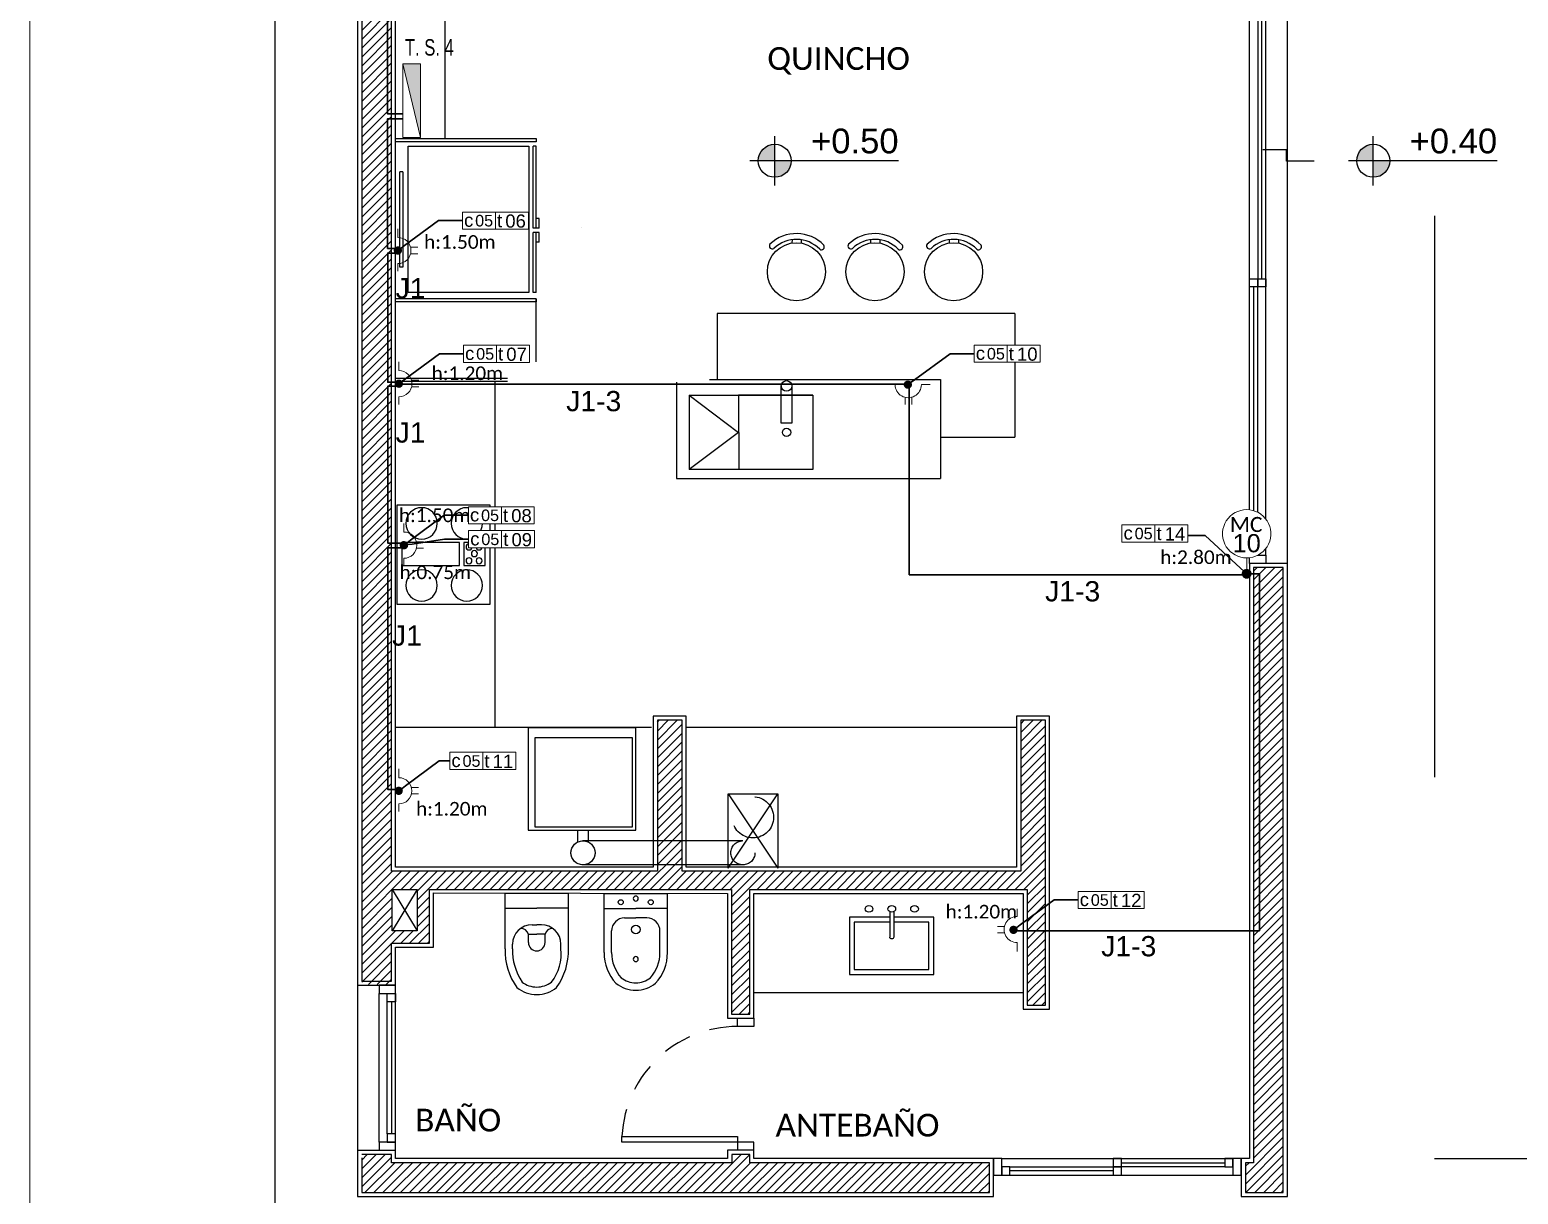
# Model space of a CAD drawing. Header units: millimetres. Extents: x 430 to 1353, y -204 to 152.
# Drawn here: x 641.06 to 650.08, y 12.03 to 19.08 of the extents above; entities that cross this region are included whole.
import ezdxf
from ezdxf import colors
from ezdxf.entities.mleader import LeaderData, LeaderLine
from ezdxf.enums import TextEntityAlignment as Align
from ezdxf.math import Vec2, Vec3

# ---------------------------------------------------------------- set-up
doc = ezdxf.new("R2010")
doc.units = ezdxf.units.MM
doc.linetypes.add('DASHED', pattern=[0.3, 0.17, -0.13])
doc.layers.get('0').update_dxf_attribs({"color": 250})
for name, color, linetype in [('AN - Designacion Corte 1-50', 252, 'Continuous'), ('AN - Designacion Nivel 1-50', 252, 'Continuous'), ('AR - Carpinteria', 252, 'Continuous'), ('AR - Equipamiento Fijo', 252, 'Continuous'), ('AR - Ht', 252, 'Continuous'), ('AR - Proyeccion', 252, 'DASHED'), ('AR - Vista 05', 252, 'Continuous'), ('AR - Vista 1', 252, 'Continuous'), ('AR - Vista 4', 252, 'Continuous'), ('AR-VISTA-1', 252, 'Continuous'), ('ND- ESPACIOS', 253, 'Continuous')]:
    doc.layers.add(name, color=color, linetype=linetype)
for name, color, linetype, lineweight in [('ND-Cotas', 252, 'Continuous', 9), ('ND-GLOBAL_Notas', 252, 'Continuous', 9), ('ND-TABLEROS', 1, 'Continuous', 9), ('ND-texto', 251, 'Continuous', 15), ('ND-TUG-Boca-Num', 5, 'Continuous', 9), ('ND-TUG-C5', 11, 'Continuous', 30), ('ND-TUG_Boca', 160, 'Continuous', 9)]:
    doc.layers.add(name, color=color, linetype=linetype, lineweight=lineweight)
doc.styles.add('50-TXT', font='GOTHIC.TTF', dxfattribs={"width": 0.75, "height": 0.1})
doc.styles.add('Arial', font='arial.ttf')
doc.styles.add('IMPLANTACION', font='arial.ttf', dxfattribs={"height": 0.3})
doc.styles.add('MtXpl_Calibri', font='calibri.ttf')
doc.styles.get("Standard").update_dxf_attribs({"font": 'arial.ttf'})
doc.styles.add('Texto Simbolos 1 50', font='arial.ttf', dxfattribs={"height": 0.15})

# ---------------------------------------------------------------- blocks, each defined once
blk = doc.blocks.new('Toma_doble')
for p, q in [((-0.0208, 0.1066), (-0.0208, 0.1501)), ((0.0192, 0.1071), (0.0192, 0.1501)), ((-0.0794, 0.03), (-0.1322, 0.03)), ((0.0794, 0.03), (0.126, 0.03))]:
    blk.add_line(p, q)
blk.add_arc((0, 0.03), 0.0794, 360, 180)
blk = doc.blocks.new('_Dot')
at = {"color": 0, "linetype": 'ByBlock', "lineweight": -2}
blk.add_line((-0.5, 0), (-1, 0), dxfattribs=at)
at = {"color": 0, "linetype": 'ByBlock', "const_width": 0.5}
blk.add_lwpolyline([(-0.25, 0, 1), (0.25, 0, 1)], format="xyb", close=True, dxfattribs=at)
blk = doc.blocks.new('Motor_cortinero')
for points in [[(689.072, 30.448), (689.047, 30.446), (689.023, 30.442), (689, 30.434), (688.977, 30.424), (688.956, 30.41), (688.937, 30.395), (688.921, 30.377), (688.906, 30.357), (688.894, 30.335), (688.885, 30.312), (688.879, 30.288), (688.876, 30.264), (688.876, 30.239), (688.879, 30.215), (688.885, 30.191), (688.894, 30.168), (688.906, 30.146), (688.921, 30.126), (688.937, 30.108), (688.956, 30.093), (688.977, 30.079), (689, 30.069), (689.023, 30.061), (689.047, 30.057), (689.072, 30.055), (689.097, 30.057), (689.121, 30.061), (689.144, 30.069), (689.167, 30.079), (689.187, 30.093), (689.206, 30.108), (689.223, 30.126), (689.238, 30.146), (689.25, 30.168), (689.259, 30.191), (689.265, 30.215), (689.268, 30.239), (689.268, 30.264), (689.265, 30.288), (689.259, 30.312), (689.25, 30.335), (689.238, 30.357), (689.223, 30.377), (689.206, 30.395), (689.187, 30.41), (689.167, 30.424), (689.144, 30.434), (689.121, 30.442), (689.097, 30.446)], [(689.072, 29.962), (689.063, 29.961), (689.055, 29.958), (689.048, 29.953), (689.042, 29.947), (689.038, 29.939), (689.036, 29.931), (689.036, 29.922), (689.038, 29.914), (689.042, 29.906), (689.048, 29.899), (689.055, 29.895), (689.063, 29.891), (689.072, 29.89), (689.081, 29.891), (689.089, 29.895), (689.096, 29.899), (689.101, 29.906), (689.105, 29.914), (689.108, 29.922), (689.108, 29.931), (689.105, 29.939), (689.101, 29.947), (689.096, 29.953), (689.089, 29.958), (689.081, 29.961)]]:
    blk.add_wipeout(points)
h = blk.add_hatch()
h.set_pattern_fill('ANGLE', color=256)
h.set_pattern_definition([(0, (0, -0.042), (0, 6.985), [5.08, -1.905]), (90, (0, -0.042), (-6.985, 4e-16), [5.08, -1.905])])
h.paths.add_polyline_path([(689.036, 29.926, 1), (689.108, 29.926, 1)])
blk.add_line((689.072, 30.055), (689.072, 29.926))
for points in [[(689.072, 30.448), (689.047, 30.446), (689.023, 30.442), (689, 30.434), (688.977, 30.424), (688.956, 30.41), (688.937, 30.395), (688.921, 30.377), (688.906, 30.357), (688.894, 30.335), (688.885, 30.312), (688.879, 30.288), (688.876, 30.264), (688.876, 30.239), (688.879, 30.215), (688.885, 30.191), (688.894, 30.168), (688.906, 30.146), (688.921, 30.126), (688.937, 30.108), (688.956, 30.093), (688.977, 30.079), (689, 30.069), (689.023, 30.061), (689.047, 30.057), (689.072, 30.055), (689.097, 30.057), (689.121, 30.061), (689.144, 30.069), (689.167, 30.079), (689.187, 30.093), (689.206, 30.108), (689.223, 30.126), (689.238, 30.146), (689.25, 30.168), (689.259, 30.191), (689.265, 30.215), (689.268, 30.239), (689.268, 30.264), (689.265, 30.288), (689.259, 30.312), (689.25, 30.335), (689.238, 30.357), (689.223, 30.377), (689.206, 30.395), (689.187, 30.41), (689.167, 30.424), (689.144, 30.434), (689.121, 30.442), (689.097, 30.446)], [(689.072, 29.962), (689.063, 29.961), (689.055, 29.958), (689.048, 29.953), (689.042, 29.947), (689.038, 29.939), (689.036, 29.931), (689.036, 29.922), (689.038, 29.914), (689.042, 29.906), (689.048, 29.899), (689.055, 29.895), (689.063, 29.891), (689.072, 29.89), (689.081, 29.891), (689.089, 29.895), (689.096, 29.899), (689.101, 29.906), (689.105, 29.914), (689.108, 29.922), (689.108, 29.931), (689.105, 29.939), (689.101, 29.947), (689.096, 29.953), (689.089, 29.958), (689.081, 29.961)]]:
    blk.add_lwpolyline(points, close=True)
at = {"style": 'MtXpl_Calibri'}
blk.add_text('MC', height=0.1226, rotation=0.0046, dxfattribs=at).set_placement((688.935, 30.266))
blk = doc.blocks.new('Motor cortinero numerado')
at = {"xscale": 0.744428715064112, "yscale": 0.744428715064112, "zscale": 0.744428715064112}
blk.add_blockref('Motor_cortinero', (-512.9649, -22.278), dxfattribs=at)
at = {"style": 'IMPLANTACION'}
blk.add_attdef('NU', text='', height=0.11, dxfattribs=at).set_placement((0, 0.1852), align=Align.MIDDLE)
blk = doc.blocks.new('Nomenclatura toma 10 A')
at = {"lineweight": 9}
blk.add_lwpolyline([(0, 0.0522), (0.3993, 0.0522), (0.3993, -0.0522), (0, -0.0522)], close=True, dxfattribs=at)
blk.add_wipeout([(0, 0.0522), (0.3993, 0.0522), (0.3993, -0.0522), (0, -0.0522)], dxfattribs=at)
for p, q in [((0, -0.0522), (0, 0.0522)), ((0, 0.0522), (0.3993, 0.0522)), ((0.1996, 0.0522), (0.1996, -0.0522)), ((0.1996, 0.0522), (0.1996, -0.0522)), ((0.3993, 0.0522), (0.3993, -0.0522)), ((0, -0.0522), (0.3993, -0.0522)), ((0, -0.0522), (0.3993, -0.0522))]:
    blk.add_line(p, q, dxfattribs=at)
at = {"lineweight": 9, "style": 'IMPLANTACION'}
for s, p in [('c', (0.0097, -0.0373)), ('t', (0.2092, -0.0399))]:
    blk.add_text(s, height=0.08, dxfattribs=at).set_placement(p)
for p, height in [((0.0769, -0.0353), 0.07), ((0.2594, -0.0426), 0.08)]:
    blk.add_attdef('00', p, '', height=height, dxfattribs=at)
blk = doc.blocks.new('Designacion Nivel Planta 1 50')
h = blk.add_hatch(color=256)
h.dxf.hatch_style = 1
h.paths.add_polyline_path([(0, 0.1, 0.414214), (-0.1, 0), (0, 0)])
h.paths.add_polyline_path([(0.1, 0), (0, 0), (0, -0.1, 0.414214)])
for p, q in [((0, -0.15), (0, 0.15)), ((0.75, 0), (-0.15, 0))]:
    blk.add_line(p, q)
blk.add_circle((0, 0), 0.1)
at = {"style": 'Texto Simbolos 1 50'}
blk.add_attdef('NIVEL', text='', height=0.15, dxfattribs=at).set_placement((0.75, 0), align=Align.BOTTOM_RIGHT)
blk = doc.blocks.new('GDFGSDGS')
for points in [[(2378.0846, 1626.4541), (2378.0846, 1625.8891), (2377.4847, 1625.8891), (2377.4847, 1626.4541)], [(2377.8591, 1626.4244), (2377.8591, 1626.295), (2377.7191, 1626.295), (2377.7191, 1626.4244)], [(2377.8591, 1626.2678), (2377.8591, 1625.9206), (2377.7191, 1625.9206), (2377.7191, 1626.2678)]]:
    blk.add_lwpolyline(points, close=True)
for centre, radius in [((2377.5986, 1626.313), 0.095), ((2377.748, 1626.3874), 0.018), ((2377.8314, 1626.3874), 0.018), ((2377.9746, 1626.313), 0.095), ((2377.748, 1626.3263), 0.018), ((2377.7912, 1626.3588), 0.018), ((2377.8314, 1626.3263), 0.018), ((2377.5986, 1626.0392), 0.095), ((2377.9746, 1626.0392), 0.095)]:
    blk.add_circle(centre, radius)
blk = doc.blocks.new('Muko07pl')
at = {"color": 0, "linetype": 'ByBlock'}
for p, q in [((-0.2678, 0), (0.2238, 0)), ((-0.2678, -0.0155), (-0.2678, 0)), ((0.2238, -0.0155), (0.2238, 0)), ((-0.3983, -0.0443), (0.3543, -0.0443)), ((-0.3983, -0.6643), (-0.3983, -0.0443)), ((-0.2678, -0.0177), (0.2238, -0.0177)), ((0.3543, -0.0443), (0.3543, -0.6643)), ((0.3543, -0.6643), (-0.3983, -0.6643)), ((-0.3983, -0.6864), (-0.0886, -0.6864)), ((-0.3983, -0.7019), (-0.3983, -0.6864)), ((-0.0886, -0.7019), (-0.0886, -0.6864)), ((-0.0663, -0.6864), (0.3543, -0.6864)), ((-0.0663, -0.7019), (-0.0663, -0.6864)), ((0.3543, -0.7019), (0.3543, -0.6864)), ((-0.3983, -0.7019), (-0.0886, -0.7019)), ((-0.1383, -0.7019), (-0.0886, -0.7019)), ((-0.1383, -0.7174), (-0.1383, -0.7019)), ((-0.1383, -0.7174), (-0.0886, -0.7174)), ((-0.0886, -0.7174), (-0.0886, -0.7019)), ((-0.0663, -0.7174), (-0.0663, -0.7019)), ((-0.0663, -0.7019), (-0.0166, -0.7019)), ((-0.0663, -0.7019), (0.3543, -0.7019)), ((-0.0663, -0.7174), (-0.0166, -0.7174)), ((-0.0166, -0.7174), (-0.0166, -0.7019))]:
    blk.add_line(p, q, dxfattribs=at)
blk = doc.blocks.new('bacha')
for p, q in [((519.8093, 72.6797), (519.8093, 72.8317)), ((519.8333, 72.6797), (519.8333, 72.8317))]:
    blk.add_line(p, q)
for points in [[(519.8093, 72.7107), (519.5647, 72.7107), (519.5647, 73.0584), (520.0757, 73.0584), (520.0757, 72.7107), (519.8333, 72.7107)], [(519.8093, 72.7407), (519.5947, 72.7407), (519.5947, 73.0284), (520.0457, 73.0284), (520.0457, 72.7407), (519.8333, 72.7407)]]:
    blk.add_lwpolyline(points)
blk.add_arc((519.8213, 72.8305), 0.0121, 5.54641, 174.45359)
at = {"extrusion": (0, 0, -1)}
for centre in [(519.6832, 72.6611), (519.8213, 72.6611), (519.9593, 72.6611)]:
    blk.add_ellipse(centre, major_axis=(0.0235, 0), ratio=0.85, start_param=3.141593, end_param=9.424778, dxfattribs=at)
blk = doc.blocks.new('BIDE2-VS')
for p, q in [((-0.19, 0), (0.19, 0)), ((-0.19, -0.3541), (-0.19, 0)), ((0.19, -0.3541), (0.19, 0)), ((-0.19, -0.09), (0, -0.09)), ((-0.0669, -0.146), (0, -0.146)), ((0.19, -0.09), (0, -0.09)), ((0.0669, -0.146), (0, -0.146)), ((-0.145, -0.3541), (-0.145, -0.2242)), ((0.145, -0.3541), (0.145, -0.2242)), ((-0.145, -0.3541), (-0.145, -0.3273))]:
    blk.add_line(p, q)
for centre, radius in [((-0.09, -0.0515), 0.015), ((0.09, -0.0515), 0.015), ((0, -0.215), 0.026)]:
    blk.add_circle(centre, radius)
for centre, radius, start, end in [((0, -0.0302), 0.015, 90, 270), ((0, -0.0302), 0.015, 270, 90), ((-0.0669, -0.2242), 0.0781, 89.99997, 179.99998), ((0.0669, -0.2242), 0.0781, 0.00002, 90.00003), ((0.0839, -0.3541), 0.2739, 179.99999, 222.22556), ((0.0839, -0.3541), 0.2289, 179.99999, 221.31589), ((-0.0839, -0.3541), 0.2289, 318.68411, 0.00001), ((-0.0839, -0.3541), 0.2739, 317.77444, 0.00001), ((0, -0.3927), 0.015, 90, 270), ((0, -0.3927), 0.015, 270, 90), ((0, -0.39), 0.145, 232.61896, 270), ((0, -0.39), 0.145, 270, 307.38104), ((0, -0.39), 0.19, 231.24686, 270), ((0, -0.39), 0.19, 270, 308.75314)]:
    blk.add_arc(centre, radius, start, end)
blk = doc.blocks.new('INOD3-VS')
for p, q in [((-0.19, 0), (0.19, 0)), ((-0.19, -0.3341), (-0.19, 0)), ((0.19, -0.3341), (0.19, 0)), ((-0.19, -0.09), (0, -0.09)), ((0.19, -0.09), (0, -0.09)), ((-0.05, -0.2972), (-0.05, -0.2472)), ((-0.05, -0.2472), (0, -0.2472)), ((-0.0277, -0.19), (0, -0.19)), ((0.0277, -0.19), (0, -0.19)), ((0.05, -0.2472), (0, -0.2472)), ((0.05, -0.2972), (0.05, -0.2472)), ((-0.145, -0.3341), (-0.145, -0.3073)), ((0.145, -0.3341), (0.145, -0.3073))]:
    blk.add_line(p, q)
for centre, radius, start, end in [((-0.0277, -0.3073), 0.1173, 90, 179.99998), ((-0.0948, -0.2591), 0.0464, 14.88512, 92.9268), ((0.0277, -0.3073), 0.1173, 0.00002, 90), ((0.0948, -0.2591), 0.0464, 87.0732, 165.11488), ((0.1948, -0.3441), 0.3849, 178.52085, 215.40847), ((0.1977, -0.3446), 0.3429, 178.2465, 213.55057), ((0, -0.2972), 0.05, 179.99997, 270), ((0, -0.2972), 0.05, 270, 0.00003), ((-0.1274, -0.3646), 0.2741, 321.81013, 6.3928), ((-0.1924, -0.3448), 0.3826, 324.47335, 1.59733), ((0, -0.4189), 0.145, 232.61896, 270), ((0, -0.4189), 0.145, 270, 307.38104), ((0, -0.4189), 0.19, 231.24686, 270), ((0, -0.4189), 0.19, 270, 308.75314)]:
    blk.add_arc(centre, radius, start, end)
blk = doc.blocks.new('*U88')
at = {"color": 8}
for p, q in [((0.725, 0.025), (0.1, 0.025)), ((0.775, 0.075), (1.4, 0.075))]:
    blk.add_line(p, q, dxfattribs=at)
at = {"layer": 'AR - Carpinteria'}
for p, q in [((0.05, 0.1), (1.45, 0.1)), ((0.05, 0), (1.45, 0)), ((0.1, 0.05), (0.725, 0.05)), ((1.4, 0.05), (0.775, 0.05))]:
    blk.add_line(p, q, dxfattribs=at)
for points in [[(0, 0), (0.05, 0), (0.05, 0.1), (0, 0.1)], [(0.775, 0.1), (0.725, 0.1), (0.725, 0.05), (0.775, 0.05)], [(1.45, 0.1), (1.4, 0.1), (1.4, 0.05), (1.45, 0.05)], [(1.45, 0), (1.5, 0), (1.5, 0.1), (1.45, 0.1)], [(0.05, 0), (0.1, 0), (0.1, 0.05), (0.05, 0.05)], [(0.725, 0), (0.775, 0), (0.775, 0.05), (0.725, 0.05)]]:
    blk.add_lwpolyline(points, close=True, dxfattribs=at)
blk = doc.blocks.new('*U492')
blk.add_lwpolyline([(0.05, 0.1), (0.05, 0.8), (0.0833, 0.8), (0.0833, 0.1)], close=True)
for points in [[(0, 0), (0.05, 0), (0.05, 0.1), (0, 0.1)], [(0.8, 0), (0.75, 0), (0.75, 0.1), (0.8, 0.1)]]:
    blk.add_lwpolyline(points)
at = {"color": 8, "linetype": 'DASHED'}
blk.add_arc((0.05, 0.1), 0.7, 360, 90, dxfattribs=at)
blk = doc.blocks.new('*U493')
at = {"color": 8}
for p, q in [((1.675, 0.025), (0.1, 0.025)), ((1.725, 0.075), (3.3, 0.075))]:
    blk.add_line(p, q, dxfattribs=at)
at = {"layer": 'AR - Carpinteria'}
for p, q in [((0.05, 0.1), (3.35, 0.1)), ((0.05, 0), (3.35, 0)), ((0.1, 0.05), (1.675, 0.05)), ((3.3, 0.05), (1.725, 0.05))]:
    blk.add_line(p, q, dxfattribs=at)
for points in [[(0, 0), (0.05, 0), (0.05, 0.1), (0, 0.1)], [(1.725, 0.1), (1.675, 0.1), (1.675, 0.05), (1.725, 0.05)], [(3.35, 0.1), (3.3, 0.1), (3.3, 0.05), (3.35, 0.05)], [(3.35, 0), (3.4, 0), (3.4, 0.1), (3.35, 0.1)], [(0.05, 0), (0.1, 0), (0.1, 0.05), (0.05, 0.05)], [(1.675, 0), (1.725, 0), (1.725, 0.05), (1.675, 0.05)]]:
    blk.add_lwpolyline(points, close=True, dxfattribs=at)
blk = doc.blocks.new('*U496')
at = {"color": 8}
blk.add_line((0.9, 0.025), (0.1, 0.025), dxfattribs=at)
at = {"layer": 'AR - Carpinteria'}
for p, q in [((0.05, 0.1), (0.95, 0.1)), ((0.05, 0), (0.95, 0)), ((0.1, 0.05), (0.9, 0.05))]:
    blk.add_line(p, q, dxfattribs=at)
for points in [[(0, 0), (0.05, 0), (0.05, 0.1), (0, 0.1)], [(0.95, 0), (1, 0), (1, 0.1), (0.95, 0.1)], [(0.05, 0), (0.1, 0), (0.1, 0.05), (0.05, 0.05)], [(0.95, 0), (0.9, 0), (0.9, 0.05), (0.95, 0.05)]]:
    blk.add_lwpolyline(points, close=True, dxfattribs=at)
blk = doc.blocks.new('PLANTA BAJA')
at = {"layer": 'AR - Ht', "true_color": 0x383838, "transparency": 33554610}
h = blk.add_hatch(dxfattribs=at)
h.set_pattern_fill('ANSI31', color=250, scale=0.012)
h.set_pattern_definition([(45, (-605.2518, -51.777135), (-0.0269407684, 0.0269407684), [])])
h.paths.add_polyline_path([(23.605, 24.735), (23.425, 24.735), (23.425, 24.69), (22.52, 24.69), (22.52, 24.6304), (22.7591, 24.6304), (22.7591, 24.5804), (22.52, 24.5804), (22.52, 24.52), (23.425, 24.52), (23.425, 24.45), (23.605, 24.45)])
h.paths.add_polyline_path([(18.205, 30.805), (18.025, 30.805), (18.025, 30.625), (18.205, 30.625)])
h.paths.add_polyline_path([(0.205, 16.225), (1.215, 16.225), (1.215, 16.405), (0.025, 16.405), (0.025, 10.52), (0.205, 10.52), (0.205, 11.8904), (0.205, 13.0025), (1.1975, 13.0025), (1.1975, 13.0679), (0.5175, 13.0679), (0.5175, 13.1179), (1.1975, 13.1179), (1.1975, 13.1825), (0.205, 13.1825), (0.205, 14.9569), (0.82, 14.9569), (0.82, 15.0769), (0.205, 15.0769)])
h.paths.add_polyline_path([(4.45, 16.405), (2.165, 16.405), (2.165, 16.225), (3.625, 16.225), (3.625, 13.1825), (2.6375, 13.1825), (2.6375, 13.1179), (3.3175, 13.1179), (3.3175, 13.0679), (2.6375, 13.0679), (2.6375, 13.0025), (3.625, 13.0025), (3.625, 12.015), (3.805, 12.015), (3.805, 16.225), (4.45, 16.225)])
h.paths.add_polyline_path([(7.455, 16.405), (5.5, 16.405), (5.5, 16.225), (7.455, 16.225)])
h.paths.add_polyline_path([(7.34, 11.005), (3.805, 11.005), (3.805, 11.075), (3.625, 11.075), (3.625, 10.825), (4.155, 10.825), (4.155, 8.47), (3.625, 8.47), (3.625, 8.35), (4.275, 8.35), (4.275, 10.825), (7.22, 10.825), (7.22, 7.405), (7.225, 7.405), (7.225, 0.025), (7.405, 0.025), (7.405, 7.225), (7.475, 7.225), (7.475, 7.405), (7.34, 7.405)])
h.paths.add_polyline_path([(3.805, 7.405), (2.615, 7.405), (2.615, 7.8154), (2.495, 7.8154), (2.495, 7.405), (0.205, 7.405), (0.205, 7.96), (0.025, 7.96), (0.025, 0.025), (0.205, 0.025), (0.205, 7.225), (3.805, 7.225)])
h.paths.add_polyline_path([(11.69, 7.405), (9.89, 7.405), (9.725, 7.405), (9.725, 7.225), (11.69, 7.225)])
h.paths.add_polyline_path([(14.62, 11.005), (10.81, 11.005), (10.81, 10.825), (14.62, 10.825)])
h.paths.add_polyline_path([(18.225, 11.005), (15.875, 11.005), (15.875, 10.825), (18.055, 10.825), (18.055, 9.505), (17.475, 9.505), (17.475, 9.175), (17.215, 9.175), (17.215, 9.055), (18.055, 9.055), (18.055, 7.405), (17.47, 7.405), (17.47, 7.225), (18.035, 7.225), (18.195, 7.225), (18.22, 7.225), (18.22, 7.405), (18.175, 7.405), (18.175, 10.825), (18.225, 10.825)])
h.paths.add_polyline_path([(18.055, 9.425), (18.055, 9.175), (17.555, 9.175), (17.555, 9.425)], flags=16)
h.paths.add_polyline_path([(16.42, 7.405), (16.375, 7.405), (16.375, 9.95), (16.255, 9.95), (16.255, 7.405), (13.74, 7.405), (13.74, 7.225), (14.29, 7.225), (14.29, 5.415), (14.74, 5.415), (14.74, 7.225), (16.395, 7.225), (16.42, 7.2251)])
h.paths.add_polyline_path([(23.605, 16.405), (21.57, 16.405), (21.57, 16.225), (23.425, 16.225), (23.425, 11.685), (19.375, 11.685), (19.375, 12.365), (19.255, 12.365), (19.17, 12.365), (19.17, 12.245), (19.255, 12.245), (19.255, 11.005), (19.165, 11.005), (19.165, 10.825), (19.375, 10.825), (19.375, 11.565), (23.425, 11.565), (23.425, 7.405), (21.57, 7.405), (21.57, 7.225), (23.605, 7.225)])
h.paths.add_polyline_path([(18.22, 16.405), (17.91, 16.405), (17.91, 16.225), (18.055, 16.225), (18.055, 12.25), (18.22, 12.25), (18.22, 12.36), (18.175, 12.36), (18.175, 16.225), (18.22, 16.225)])
h.paths.add_polyline_path([(21.77, 23.57), (20.7625, 23.57), (20.7625, 23.535), (21.3625, 23.535), (21.3625, 23.435), (20.7625, 23.435), (20.7625, 23.4), (21.66, 23.4), (21.66, 23.165), (21.77, 23.165)])
h.paths.add_polyline_path([(18.9175, 23.535), (19.5125, 23.535), (19.5125, 23.57), (18.215, 23.57), (18.215, 23.615), (18.025, 23.615), (18.025, 19.825), (18.23, 19.825), (18.255, 19.825), (18.255, 20.005), (18.205, 20.005), (18.205, 23.4), (19.5125, 23.4), (19.5125, 23.435), (18.9175, 23.435)])
h.paths.add_polyline_path([(23.605, 30.805), (23.355, 30.805), (23.355, 30.625), (23.425, 30.625), (23.425, 26.15), (21.66, 26.15), (21.66, 24.52), (21.77, 24.52), (21.77, 26.04), (23.425, 26.04), (23.425, 25.785), (23.605, 25.785)])
h.paths.add_polyline_path([(3.825, 20.005), (2.3749, 20.005), (2.3749, 20.055), (2.265, 20.055), (2.265, 20.005), (0.205, 20.005), (0.205, 20.055), (0.025, 20.055), (0.025, 19.825), (3.825, 19.825)])
h.paths.add_polyline_path([(5.605, 23.61), (5.425, 23.61), (5.425, 20.005), (5.375, 20.005), (5.375, 19.825), (5.4, 19.825), (5.605, 19.825)])
h.paths.add_polyline_path([(5.605, 30.805), (5.425, 30.805), (5.425, 30.625), (5.605, 30.625)])
h.paths.add_polyline_path([(0.21, 21.41), (0.21, 21.66), (0.36, 21.66), (0.36, 21.41)], flags=16)
h.paths.add_polyline_path([(0.435, 21.66), (2.2649, 21.66), (2.2649, 20.905), (2.3749, 20.905), (2.3749, 21.66), (4.055, 21.66), (4.055, 20.96), (4.165, 20.96), (4.165, 21.635), (4.165, 22.685), (4.015, 22.685), (4.015, 21.77), (1.965, 21.77), (1.965, 22.685), (1.815, 22.685), (1.815, 21.77), (0.42, 21.77), (0.205, 21.77), (0.205, 30.625), (0.275, 30.625), (0.275, 30.805), (0.23, 30.805), (0.025, 30.805), (0.025, 21.085), (0.205, 21.085), (0.205, 21.335), (0.435, 21.335)])
h.paths.add_polyline_path([(1.995, 8.7404), (1.995, 9.055), (2.445, 9.055), (2.445, 8.7404)], flags=16)
h.paths.add_polyline_path([(2.615, 9.035), (2.615, 9.175), (0.205, 9.175), (0.205, 9.47), (0.025, 9.47), (0.025, 9.035), (0.025, 9.01), (0.205, 9.01), (0.205, 9.055), (1.915, 9.055), (1.915, 8.6604), (2.615, 8.6604)])
h.paths.add_polyline_path([(23.425, 21.935), (23.17, 21.935), (23.17, 22.09), (23.425, 22.09)], flags=16)
h.paths.add_polyline_path([(23.605, 23.4), (23.425, 23.4), (23.425, 23.335), (22.62, 23.335), (22.62, 23.2754), (22.8591, 23.2754), (22.8591, 23.2254), (22.62, 23.2254), (22.62, 23.165), (23.425, 23.165), (23.425, 22.165), (23.095, 22.165), (23.095, 21.935), (21.795, 21.935), (21.66, 21.935), (21.66, 21.865), (21.795, 21.865), (23.425, 21.865), (23.425, 20.005), (21.77, 20.005), (21.77, 21.115), (21.66, 21.115), (21.66, 20.005), (21.605, 20.005), (21.605, 19.825), (21.64, 19.825), (23.605, 19.825)])
at = {"layer": 'AR - Carpinteria'}
for p, q in [((5.63, 23.635), (5.63, 30.6)), ((0, 21.08), (0, 20.08))]:
    blk.add_line(p, q, dxfattribs=at)
at = {"layer": 'AR - Equipamiento Fijo'}
for p, q in [((3.98, 25.1501), (2.1769, 25.1499)), ((2.1769, 25.1499), (2.1769, 24.75)), ((0.83, 24.738), (0.83, 22.6415)), ((1.93, 24.75), (1.93, 24.15)), ((2.0072, 24.654), (2.0073, 24.204)), ((2.0072, 24.654), (2.3072, 24.4291)), ((2.0073, 24.654), (2.7572, 24.6542)), ((2.7572, 24.6542), (2.3072, 24.6537)), ((2.3072, 24.6541), (2.3073, 24.2041)), ((2.3072, 24.4291), (2.0073, 24.2042)), ((3.53, 24.4), (3.98, 24.4)), ((1.93, 24.15), (3.53, 24.15)), ((1.78, 22.6415), (0.23, 22.6415)), ((3.99, 22.6415), (1.99, 22.6415)), ((2.3999, 21.035), (4.03, 21.035))]:
    blk.add_line(p, q, dxfattribs=at)
for points in [[(2.6294, 24.7087), (2.6294, 24.4839), (2.565, 24.4839), (2.565, 24.7095)], [(2.7572, 24.6542), (2.7573, 24.2042), (2.0073, 24.2042)], [(1.3314, 22.0189), (1.3314, 21.9469)], [(1.3981, 21.9469), (1.3981, 22.0189)]]:
    blk.add_lwpolyline(points, dxfattribs=at)
for points in [[(1.0335, 22.0189), (1.6855, 22.0189), (1.6855, 22.6383), (1.0335, 22.6383)], [(1.0735, 22.0389), (1.6655, 22.0389), (1.6655, 22.5788), (1.0735, 22.5788)]]:
    blk.add_lwpolyline(points, close=True, dxfattribs=at)
for centre, radius in [((2.5974, 24.7103), 0.0321), ((2.5972, 24.4291), 0.025), ((1.3648, 21.882), 0.0729)]:
    blk.add_circle(centre, radius, dxfattribs=at)
at = {"layer": 'AR - Proyeccion', "ltscale": 20}
for p, q in [((2.2435, 22.2389), (2.5435, 21.7889)), ((2.2435, 21.7889), (2.5435, 22.2389)), ((2.5435, 22.2389), (2.5435, 21.7889)), ((2.3328, 21.9549), (1.3648, 21.9549)), ((2.3328, 21.8091), (1.3648, 21.8091))]:
    blk.add_line(p, q, dxfattribs=at)
for points in [[(0, 30.83), (0, 31.74), (6.52, 31.74), (6.52, 20.03), (17.09, 20.03), (17.09, 31.74), (23.63, 31.74), (23.63, 30.83)], [(2.2435, 21.7889), (2.2435, 22.2389), (2.5435, 22.2389)]]:
    blk.add_lwpolyline(points, dxfattribs=at)
at = {"layer": 'AR - Proyeccion', "ltscale": 2}
for centre, radius in [((2.3935, 22.0972), 0.125), ((1.3648, 21.882), 0.0729), ((2.3328, 21.882), 0.0729)]:
    blk.add_circle(centre, radius, dxfattribs=at)
at = {"layer": 'AR - Vista 05'}
for p, q in [((0.53, 26.21), (0.53, 30.6)), ((0.23, 26.21), (1.0818, 26.21)), ((1.0818, 26.19), (0.23, 26.19)), ((1.0818, 26.21), (1.0818, 26.19)), ((1.0818, 25.238), (0.23, 25.238)), ((1.0818, 25.238), (1.0818, 25.22)), ((1.0818, 24.738), (1.0818, 25.238)), ((1.0818, 25.22), (0.23, 25.22)), ((3.98, 25.1501), (3.98, 24.4)), ((1.0818, 24.756), (0.23, 24.756)), ((1.0818, 24.738), (0.23, 24.738)), ((1.0818, 24.738), (0.23, 24.738)), ((1.0818, 24.756), (1.0818, 24.738)), ((1.93, 24.75), (3.53, 24.75)), ((3.53, 24.75), (3.53, 24.15)), ((0, 20.08), (0.23, 20.08))]:
    blk.add_line(p, q, dxfattribs=at)
for points in [[(0, 30.83), (0, 21.08), (0.23, 21.08), (0.23, 21.31), (0.46, 21.31), (0.46, 21.64), (2.2399, 21.635), (2.2399, 20.88), (2.3999, 20.88), (2.3999, 21.635), (4.03, 21.635), (4.03, 20.935), (4.19, 20.935), (4.19, 21.635), (4.19, 22.71), (3.99, 22.71), (3.99, 21.795), (1.99, 21.795), (1.99, 22.71), (1.79, 22.71), (1.79, 21.795), (0.42, 21.795), (0.23, 21.795), (0.23, 30.6)], [(0, 20.08), (0, 19.8), (3.85, 19.8), (3.85, 20.03), (2.3999, 20.03), (2.3999, 20.08), (2.2399, 20.08), (2.24, 20.03), (0.23, 20.03), (0.23, 20.08)]]:
    blk.add_lwpolyline(points, dxfattribs=at)
blk.add_lwpolyline([(5.4, 19.8), (5.63, 19.8), (5.63, 23.635), (5.4, 23.635), (5.4, 20.03), (5.35, 20.03), (5.35, 19.8)], close=True, dxfattribs=at)
at = {"layer": 'AR - Vista 1'}
for p, q in [((0.21, 21.66), (0.36, 21.41)), ((0.36, 21.66), (0.21, 21.41))]:
    blk.add_line(p, q, dxfattribs=at)
at = {"layer": 'AR - Vista 4'}
for points in [[(0.025, 30.805), (0.025, 21.105), (0.205, 21.105), (0.205, 21.335), (0.435, 21.335), (0.435, 21.66), (2.2649, 21.66), (2.2649, 20.905), (2.3749, 20.905), (2.3749, 21.66), (4.055, 21.66), (4.055, 20.96), (4.165, 20.96), (4.165, 21.635), (4.165, 22.685), (4.015, 22.685), (4.015, 21.77), (1.965, 21.77), (1.965, 22.685), (1.815, 22.685), (1.815, 21.77), (0.42, 21.77), (0.205, 21.77), (0.205, 30.625)], [(0.025, 20.035), (0.025, 19.825), (3.825, 19.825), (3.825, 20.005), (2.3749, 20.005), (2.3749, 20.055), (2.265, 20.055), (2.265, 20.005), (0.205, 20.005), (0.205, 20.055), (0.025, 20.055)]]:
    blk.add_lwpolyline(points, dxfattribs=at)
for points in [[(5.4, 19.825), (5.605, 19.825), (5.605, 23.61), (5.425, 23.61), (5.425, 20.005), (5.375, 20.005), (5.375, 19.825)], [(0.36, 21.66), (0.36, 21.41), (0.21, 21.41), (0.21, 21.66)]]:
    blk.add_lwpolyline(points, close=True, dxfattribs=at)
at = {"layer": 'AR-VISTA-1'}
blk.add_lwpolyline([(0, 19.3), (-0.5, 19.3), (-0.5, 30.83), (-0.5, 31.33), (-0.0056, 31.33)], dxfattribs=at)
at = {"layer": 'AR - Carpinteria', "xscale": -1, "rotation": 270}
blk.add_blockref('*U493', (5.4, 23.635), dxfattribs=at)
at = {"layer": 'AR - Carpinteria', "rotation": 90}
for name, p in [('*U496', (0.23, 20.08)), ('*U492', (2.3999, 20.08))]:
    blk.add_blockref(name, p, dxfattribs=at)
at = {"layer": 'AR - Carpinteria'}
blk.add_blockref('*U88', (3.85, 19.93), dxfattribs=at)
at = {"layer": 'AR - Equipamiento Fijo', "xscale": 1.178129104726381, "yscale": 1.178129104726381, "zscale": 1.178129104726381, "rotation": 90}
blk.add_blockref('Muko07pl', (0.2549, 25.7447), dxfattribs=at)
at = {"layer": 'AR - Equipamiento Fijo', "xscale": -1}
for name, p, rotation in [('GDFGSDGS', (-1625.6517, -2354.0967), 270), ('bacha', (-516.5871, 94.2031), 180)]:
    blk.add_blockref(name, p, dxfattribs=dict(at, rotation=rotation))
at = {"layer": 'AR - Equipamiento Fijo', "xscale": 1.01, "yscale": 1.01, "zscale": 1.01}
for name, p in [('INOD3-VS', (1.0846, 21.6385)), ('BIDE2-VS', (1.6843, 21.635))]:
    blk.add_blockref(name, p, dxfattribs=at)
blk = doc.blocks.new('BANQUETASS')
for p, q in [((92.7962, -376.01), (92.7966, -375.9895)), ((92.8517, -376.011), (92.8521, -375.9904))]:
    blk.add_line(p, q)
blk.add_circle((92.8209, -376.184), 0.1757)
for centre, radius, start, end in [((92.8209, -376.184), 0.2312, 43.99794, 133.99794), ((92.6752, -376.0278), 0.018, 145.8866, 302.10928), ((92.8209, -376.184), 0.1961, 43.99794, 133.99794), ((92.9721, -376.0329), 0.018, 235.8866, 32.10928)]:
    blk.add_arc(centre, radius, start, end)

msp = doc.modelspace()

# ---------------------------------------------------------------- hatches: boundary and pattern name
at = {"layer": 'ND-TABLEROS'}
h = msp.add_hatch(color=256, dxfattribs=at)
h.dxf.hatch_style = 1
h.paths.add_polyline_path([(643.4313, 18.8734), (643.3237, 18.8734), (643.4313, 18.4283)])

# ---------------------------------------------------------------- linework, layer by layer
at = {"layer": 'AN - Designacion Corte 1-50'}
msp.add_lwpolyline([(648.8404, 18.2849), (648.6742, 18.2849), (648.6742, 18.3528), (648.5295, 18.3528)], dxfattribs=at)
at = {"layer": 'ND-GLOBAL_Notas'}
msp.add_lwpolyline([(641.0647, 31.5577), (668.7291, 31.5577), (668.7291, -9.7575), (641.0647, -9.7575)], close=True, dxfattribs=at)
at = {"layer": 'ND-TABLEROS'}
msp.add_line((643.3237, 18.8734), (643.4313, 18.4283), dxfattribs=at)
msp.add_lwpolyline([(643.3237, 18.4283), (643.4313, 18.4283), (643.4313, 18.8734), (643.3237, 18.8734)], close=True, dxfattribs=at)
at = {"layer": 'ND-TUG-Boca-Num'}
msp.add_line((644.4031, 17.881), (644.4031, 17.881), dxfattribs=at)
at = {"layer": 'ND-TUG-C5'}
for points in [[(643.3237, 18.5707), (643.2307, 18.5707), (643.2307, 19.4916), (643.2897, 19.4916)], [(643.324, 18.5409), (643.2316, 18.5409), (643.2316, 17.7559), (643.2921, 17.7559)], [(643.2941, 17.7273), (643.232, 17.7273), (643.232, 16.9449), (643.2956, 16.9449)], [(643.2978, 16.9206), (643.2324, 16.9206), (643.2324, 15.9703), (643.3173, 15.9703)], [(643.3024, 16.9323), (646.3771, 16.9323)], [(643.3249, 15.9408), (643.2325, 15.9408), (643.2325, 14.4783), (643.2957, 14.4783)]]:
    msp.add_lwpolyline(points, dxfattribs=at)

# ---------------------------------------------------------------- block references
at = {"layer": 'AN - Designacion Nivel 1-50'}
for p, values in [((645.5752, 18.2863), {'NIVEL': '+0.50'}), ((649.199, 18.2863), {'NIVEL': '+0.40'})]:
    msp.add_blockref('Designacion Nivel Planta 1 50', p, dxfattribs=at).add_auto_attribs(values)
at = {"layer": 'AR - Equipamiento Fijo'}
for p in [(552.8854, 393.7982), (553.3613, 393.7982), (553.8372, 393.7982)]:
    msp.add_blockref('BANQUETASS', p, dxfattribs=at)
at = {"layer": 'AR - Vista 05'}
msp.add_blockref('PLANTA BAJA', (643.0495, -7.788), dxfattribs=at)
at = {"layer": 'ND-TUG_Boca'}
for p, rotation in [((643.2634, 17.7428), 270), ((643.2694, 16.9358), 270), ((646.3838, 16.9603), 180), ((643.2991, 15.9578), 270), ((643.2685, 14.4697), 270), ((647.0732, 13.6292), 89.99999999999999)]:
    msp.add_blockref('Toma_doble', p, dxfattribs=dict(at, rotation=rotation))

# ---------------------------------------------------------------- texts
at = {"layer": 'ND- ESPACIOS', "char_height": 0.15, "attachment_point": 1, "rotation": 0.00461}
for s, width, gutter_width, insert in [('{\\fCalibri|b0|i0|c0|p34;\\H0.91667x;QUINCHO}', 1.191821, 10.1758, (645.5299, 18.9746)), ('{\\fCalibri|b0|i0|c0|p34;\\H0.91667x;BAÑO}', 2.082022, 10.7544, (643.3981, 12.5436)), ('{\\fCalibri|b0|i0|c0|p34;\\H0.91667x;ANTEBAÑO}', 2.082022, 10.7544, (645.5801, 12.5129))]:
    msp.add_mtext_dynamic_manual_height_columns(s, width=width, gutter_width=gutter_width, heights=[0.3575], dxfattribs=dict(at, insert=insert))
at = {"layer": 'ND-Cotas', "char_height": 0.09, "attachment_point": 1, "rotation": 0.00461}
for s, insert in [('{\\fCalibri|b0|i0|c0|p34;\\H0.91667x;h:0.75m}', (643.3035, 15.8345)), ('{\\fCalibri|b0|i0|c0|p34;\\H0.91667x;h:1.20m}', (643.4035, 14.4022)), ('{\\fCalibri|b0|i0|c0|p34;\\H0.91667x;h:1.20m}', (646.6099, 13.7788))]:
    msp.add_mtext_dynamic_manual_height_columns(s, width=0.67411, gutter_width=10.291, heights=[0.1264], dxfattribs=dict(at, insert=insert))
at = {"layer": 'ND-TABLEROS', "style": '50-TXT', "width": 0.75}
msp.add_text('T. S. 4', height=0.1, dxfattribs=at).set_placement((643.3363, 18.9233, 0))
at = {"layer": 'ND-texto', "style": 'Arial'}
for s, p in [('J1', (643.2798, 17.4531)), ('J1-3', (644.3127, 16.7692)), ('J1', (643.2799, 16.5791)), ('J1-3', (647.2124, 15.6171)), ('J1', (643.258, 15.3492)), ('J1-3', (647.5519, 13.4671))]:
    msp.add_text(s, height=0.12266, dxfattribs=at).set_placement(p)

# ---------------------------------------------------------------- leaders
at = {"layer": 'ND-TUG-C5', "lineweight": 9}
ml = msp.add_multileader_mtext('Standard', dxfattribs=at)
ml.set_content('')
ml.set_leader_properties(color=256, linetype='ByLayer', lineweight=-1)
ml.set_arrow_properties(name='DOT')
ml.build(insert=Vec2(0, 0))
ml.multileader.update_dxf_attribs({"dogleg_length": 0.1458, "arrow_head_size": 0.05})
ctx = ml.context
ctx.base_point, ctx.char_height, ctx.arrow_head_size, ctx.landing_gap_size, ctx.plane_origin = Vec3(643.6845, 17.9238), 0.25, 0.05, 0.09, Vec3(644.6465, 17.9226)
ctx.attachment_type = 1
notes = []
notes.append((ctx, [(1, (1, 1, 0), (643.5387, 17.9238), (1, 0), 0.1458, [(0, [(643.2934, 17.7428)], 0, [])])]))
ctx.mtext, ml.multileader.dxf.content_type = None, 0
ml = msp.add_multileader_mtext('Standard', dxfattribs=at)
ml.set_content('')
ml.set_leader_properties(color=256, linetype='ByLayer', lineweight=-1)
ml.set_arrow_properties(name='DOT')
ml.build(insert=Vec2(0, 0))
ml.multileader.update_dxf_attribs({"dogleg_length": 0.1458, "arrow_head_size": 0.05})
ctx = ml.context
ctx.base_point, ctx.char_height, ctx.arrow_head_size, ctx.landing_gap_size, ctx.plane_origin = Vec3(643.6905, 17.1169), 0.25, 0.05, 0.09, Vec3(644.6525, 17.1156)
ctx.attachment_type = 1
notes.append((ctx, [(1, (1, 1, 0), (643.5447, 17.1169), (1, 0), 0.1458, [(0, [(643.2994, 16.9358)], 0, [])])]))
ctx.mtext, ml.multileader.dxf.content_type = None, 0
ml = msp.add_multileader_mtext('Standard', dxfattribs=at)
ml.set_content('')
ml.set_leader_properties(color=256, linetype='ByLayer', lineweight=-1)
ml.set_arrow_properties(name='DOT')
ml.build(insert=Vec2(0, 0))
ml.multileader.update_dxf_attribs({"dogleg_length": 0.1458, "arrow_head_size": 0.05})
ctx = ml.context
ctx.base_point, ctx.char_height, ctx.arrow_head_size, ctx.landing_gap_size, ctx.plane_origin = Vec3(646.7828, 17.1178), 0.25, 0.05, 0.09, Vec3(647.7448, 17.1166)
ctx.attachment_type = 1
notes.append((ctx, [(1, (1, 1, 0), (646.637, 17.1178), (1, 0), 0.1458, [(0, [(646.3812, 16.9303)], 0, [])])]))
ctx.mtext, ml.multileader.dxf.content_type = None, 0
ml = msp.add_multileader_mtext('Standard', dxfattribs=at)
ml.set_content('')
ml.set_leader_properties(color=256, linetype='ByLayer', lineweight=-1)
ml.set_arrow_properties(name='DOT')
ml.build(insert=Vec2(0, 0))
ml.multileader.update_dxf_attribs({"dogleg_length": 0.1458, "arrow_head_size": 0.05})
ctx = ml.context
ctx.base_point, ctx.char_height, ctx.arrow_head_size, ctx.landing_gap_size, ctx.plane_origin = Vec3(643.7203, 16.1388), 0.25, 0.05, 0.09, Vec3(644.6822, 16.1376)
ctx.attachment_type = 1
notes.append((ctx, [(1, (1, 1, 0), (643.5744, 16.1388), (1, 0), 0.1458, [(0, [(643.3291, 15.9578)], 0, [])])]))
ctx.mtext, ml.multileader.dxf.content_type = None, 0
ml = msp.add_multileader_mtext('Standard', dxfattribs=at)
ml.set_content('')
ml.set_leader_properties(color=256, linetype='ByLayer', lineweight=-1)
ml.set_arrow_properties(name='DOT')
ml.build(insert=Vec2(0, 0))
ml.multileader.update_dxf_attribs({"dogleg_length": 0.1458, "arrow_head_size": 0.05})
ctx = ml.context
ctx.base_point, ctx.char_height, ctx.arrow_head_size, ctx.landing_gap_size, ctx.plane_origin = Vec3(643.7219, 15.9935), 0.25, 0.05, 0.09, Vec3(644.6839, 16.1372)
ctx.attachment_type = 1
notes.append((ctx, [(1, (1, 1, 0), (643.5761, 15.9935), (1, 0), 0.1458, [(0, [(643.3308, 15.9573)], 0, [])])]))
ctx.mtext, ml.multileader.dxf.content_type = None, 0
ml = msp.add_multileader_mtext('Standard', dxfattribs=at)
ml.set_content('')
ml.set_leader_properties(color=256, linetype='ByLayer', lineweight=-1)
ml.set_arrow_properties(name='DOT')
ml.build(insert=Vec2(0, 0))
ml.multileader.update_dxf_attribs({"dogleg_length": 0.1458, "arrow_head_size": 0.05})
ctx = ml.context
ctx.base_point, ctx.char_height, ctx.arrow_head_size, ctx.landing_gap_size, ctx.plane_origin = Vec3(643.6897, 14.6507), 0.25, 0.05, 0.09, Vec3(644.6517, 14.6495)
ctx.attachment_type = 1
notes.append((ctx, [(1, (1, 1, 0), (643.5439, 14.6507), (1, 0), 0.1458, [(0, [(643.2985, 14.4697)], 0, [])])]))
ctx.mtext, ml.multileader.dxf.content_type = None, 0
ml = msp.add_multileader_mtext('Standard', dxfattribs=at)
ml.set_content('')
ml.set_leader_properties(color=256, linetype='ByLayer', lineweight=-1)
ml.set_arrow_properties(name='DOT')
ml.build(insert=Vec2(0, 0))
ml.multileader.update_dxf_attribs({"dogleg_length": 0.1458, "arrow_head_size": 0.05})
ctx = ml.context
ctx.base_point, ctx.char_height, ctx.arrow_head_size, ctx.landing_gap_size, ctx.plane_origin = Vec3(647.412, 13.8085), 0.25, 0.05, 0.09, Vec3(648.374, 13.8072)
ctx.attachment_type = 1
notes.append((ctx, [(1, (1, 1, 0), (647.2662, 13.8085), (1, 0), 0.1458, [(0, [(647.0208, 13.6274)], 0, [])])]))
ctx.mtext, ml.multileader.dxf.content_type = None, 0
for ctx, leaders in notes:
    for number, flags, end, landing, length, lines in leaders:
        leader = LeaderData()
        leader.index, (leader.has_last_leader_line, leader.has_dogleg_vector, leader.attachment_direction) = number, flags
        leader.last_leader_point, leader.dogleg_vector, leader.dogleg_length = Vec3(end), Vec3(landing), length
        for number, points, colour, breaks in lines:
            line = LeaderLine()
            line.index, line.vertices, line.color, line.breaks = number, Vec3.list(points), colors.encode_raw_color(colour), breaks
            leader.lines.append(line)
        ctx.leaders.append(leader)

# ---------------------------------------------------------------- next in the draw order: block references
at = {"layer": 'ND-TUG-C5'}
ref = msp.add_blockref('Nomenclatura toma 10 A', (643.6845, 17.9238), dxfattribs=at)
ref.add_attrib('00', '05', (643.7614, 17.8885), dxfattribs={"layer": '0', "lineweight": 9, "height": 0.07, "style": 'IMPLANTACION'})
ref.add_attrib('00', '06', (643.9439, 17.8813), dxfattribs={"layer": '0', "lineweight": 9, "height": 0.08, "style": 'IMPLANTACION'})
ref = msp.add_blockref('Nomenclatura toma 10 A', (646.7828, 17.1178), dxfattribs=at)
ref.add_attrib('00', '05', (646.8597, 17.0825), dxfattribs={"layer": '0', "lineweight": 9, "height": 0.07, "style": 'IMPLANTACION'})
ref.add_attrib('00', '10', (647.0422, 17.0752), dxfattribs={"layer": '0', "lineweight": 9, "height": 0.08, "style": 'IMPLANTACION'})
ref = msp.add_blockref('Nomenclatura toma 10 A', (643.7203, 16.1388), dxfattribs=at)
ref.add_attrib('00', '05', (643.7972, 16.1035), dxfattribs={"layer": '0', "lineweight": 9, "height": 0.07, "style": 'IMPLANTACION'})
ref.add_attrib('00', '08', (643.9796, 16.0963), dxfattribs={"layer": '0', "lineweight": 9, "height": 0.08, "style": 'IMPLANTACION'})
ref = msp.add_blockref('Nomenclatura toma 10 A', (643.608, 14.6507), dxfattribs=at)
ref.add_attrib('00', '05', (643.6849, 14.6154), dxfattribs={"layer": '0', "lineweight": 9, "height": 0.07, "style": 'IMPLANTACION'})
ref.add_attrib('00', '11', (643.8674, 14.6082), dxfattribs={"layer": '0', "lineweight": 9, "height": 0.08, "style": 'IMPLANTACION'})
ref = msp.add_blockref('Nomenclatura toma 10 A', (647.412, 13.8085), dxfattribs=at)
ref.add_attrib('00', '05', (647.4889, 13.7732), dxfattribs={"layer": '0', "lineweight": 9, "height": 0.07, "style": 'IMPLANTACION'})
ref.add_attrib('00', '12', (647.6713, 13.7659), dxfattribs={"layer": '0', "lineweight": 9, "height": 0.08, "style": 'IMPLANTACION'})
at = {"layer": 'ND-TUG_Boca'}
msp.add_blockref('Motor cortinero numerado', (648.4326, 15.7846), dxfattribs=at).add_auto_attribs({'NU': '10'})

# ---------------------------------------------------------------- next in the draw order: wipeouts: each hides what was drawn before it
msp.add_wipeout([(643.9581, 17.0668), (645.1779, 17.0668), (645.1795, 16.9455), (643.9581, 16.9455)]).dxf.layer = 'ND-texto'

# ---------------------------------------------------------------- next in the draw order: linework, layer by layer
at = {"layer": 'ND-TUG-C5'}
msp.add_lwpolyline([(648.4326, 15.7846), (648.5094, 15.7846), (648.5094, 13.6216), (647.0299, 13.6216)], dxfattribs=at)

# ---------------------------------------------------------------- next in the draw order: block references
ref = msp.add_blockref('Nomenclatura toma 10 A', (643.6905, 17.1169), dxfattribs=at)
ref.add_attrib('00', '05', (643.7675, 17.0816), dxfattribs={"layer": '0', "lineweight": 9, "height": 0.07, "style": 'IMPLANTACION'})
ref.add_attrib('00', '07', (643.9499, 17.0743), dxfattribs={"layer": '0', "lineweight": 9, "height": 0.08, "style": 'IMPLANTACION'})
ref = msp.add_blockref('Nomenclatura toma 10 A', (643.7219, 15.9935), dxfattribs=at)
ref.add_attrib('00', '05', (643.7988, 15.9582), dxfattribs={"layer": '0', "lineweight": 9, "height": 0.07, "style": 'IMPLANTACION'})
ref.add_attrib('00', '09', (643.9813, 15.9509), dxfattribs={"layer": '0', "lineweight": 9, "height": 0.08, "style": 'IMPLANTACION'})

# ---------------------------------------------------------------- next in the draw order: texts
at = {"layer": 'ND-Cotas', "char_height": 0.09, "attachment_point": 1, "rotation": 0.00461}
for insert in [(643.4523, 17.8358), (643.2997, 16.1799)]:
    msp.add_mtext_dynamic_manual_height_columns('{\\fCalibri|b0|i0|c0|p34;\\H0.91667x;h:1.50m}', width=0.67411, gutter_width=10.291, heights=[0.1264], dxfattribs=dict(at, insert=insert))

# ---------------------------------------------------------------- next in the draw order: leaders
at = {"layer": 'ND-TUG-C5', "lineweight": 9}
ml = msp.add_multileader_mtext('Standard', dxfattribs=at)
ml.set_content('')
ml.set_leader_properties(color=256, linetype='ByLayer', lineweight=-1)
ml.set_arrow_properties(name='DOT')
ml.build(insert=Vec2(0, 0))
ml.multileader.update_dxf_attribs({"dogleg_length": 0.1458, "arrow_head_size": 0.05})
ctx = ml.context
ctx.base_point, ctx.char_height, ctx.arrow_head_size, ctx.landing_gap_size, ctx.plane_origin = Vec3(648.0361, 16.0166), 0.25, 0.05, 0.09, Vec3(649.6748, 16.1933)
ctx.attachment_type = 1
notes = []
notes.append((ctx, [(0, (1, 1, 0), (648.1819, 16.0166), (-1, 0), 0.1458, [(0, [(648.4328, 15.7836)], 0, [])])]))
ctx.mtext, ml.multileader.dxf.content_type = None, 0
for ctx, leaders in notes:
    for number, flags, end, landing, length, lines in leaders:
        leader = LeaderData()
        leader.index, (leader.has_last_leader_line, leader.has_dogleg_vector, leader.attachment_direction) = number, flags
        leader.last_leader_point, leader.dogleg_vector, leader.dogleg_length = Vec3(end), Vec3(landing), length
        for number, points, colour, breaks in lines:
            line = LeaderLine()
            line.index, line.vertices, line.color, line.breaks = number, Vec3.list(points), colors.encode_raw_color(colour), breaks
            leader.lines.append(line)
        ctx.leaders.append(leader)

# ---------------------------------------------------------------- next in the draw order: block references
at = {"layer": 'ND-TUG-C5'}
ref = msp.add_blockref('Nomenclatura toma 10 A', (647.6774, 16.0286), dxfattribs=at)
ref.add_attrib('00', '05', (647.7543, 15.9933), dxfattribs={"layer": '0', "lineweight": 9, "height": 0.07, "style": 'IMPLANTACION'})
ref.add_attrib('00', '14', (647.9368, 15.986), dxfattribs={"layer": '0', "lineweight": 9, "height": 0.08, "style": 'IMPLANTACION'})

# ---------------------------------------------------------------- next in the draw order: texts
at = {"layer": 'ND-Cotas', "insert": (643.4979, 17.0405), "char_height": 0.09, "attachment_point": 1, "rotation": 0.00461}
msp.add_mtext_dynamic_manual_height_columns('{\\fCalibri|b0|i0|c0|p34;\\H0.91667x;h:1.20m}', width=0.67411, gutter_width=10.291, heights=[0.1264], dxfattribs=at)

# ---------------------------------------------------------------- next in the draw order: linework, layer by layer
at = {"layer": 'ND-TUG-C5'}
msp.add_lwpolyline([(646.3895, 16.926), (646.3895, 15.7781), (648.4271, 15.7781)], dxfattribs=at)

# ---------------------------------------------------------------- next in the draw order: texts
at = {"layer": 'ND-Cotas', "insert": (647.909, 15.926), "char_height": 0.09, "attachment_point": 1, "rotation": 0.00461}
msp.add_mtext_dynamic_manual_height_columns('{\\fCalibri|b0|i0|c0|p34;\\H0.91667x;h:2.80m}', width=0.67411, gutter_width=10.291, heights=[0.1264], dxfattribs=at)

doc.saveas('drawing.dxf')
